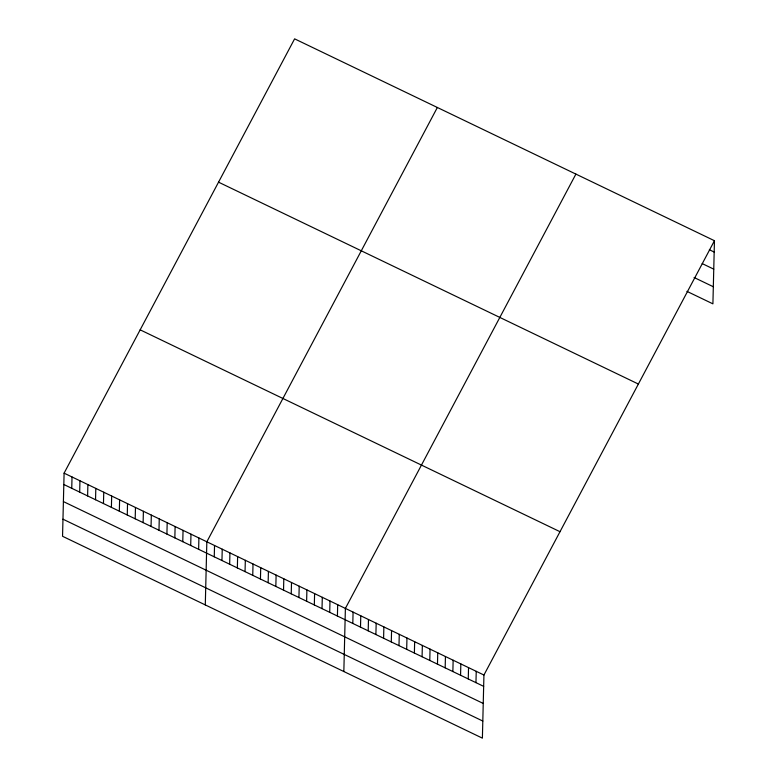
<?xml version="1.0" encoding="UTF-8"?>
<svg xmlns="http://www.w3.org/2000/svg" width="777" height="777" viewBox="0 0 777 777"><rect width="100%" height="100%" fill="white"/><g stroke="black" fill="none" stroke-linecap="round" stroke-linejoin="round"><path stroke-width="1.17" d="M64.093 473.154L62.549 536.285L482.391 738.15L483.935 675.028L714.452 240.715L294.609 38.85L64.093 473.154L483.935 675.028M71.746 488.306L72.028 476.971M79.681 492.113L79.953 480.788M87.607 495.93L87.888 484.595M95.542 499.747L95.814 488.412M103.467 503.554L103.749 492.22M111.402 507.371L111.674 496.037M119.328 511.179L119.609 499.854M127.263 514.996L127.535 503.661M135.188 518.813L135.47 507.478M143.123 522.62L143.395 511.285M151.049 526.437L151.33 515.102M158.984 530.244L159.256 518.91M166.909 534.061L167.191 522.727M174.844 537.878L175.116 526.544M182.77 541.686L183.051 530.351M190.705 545.503L190.977 534.168M198.63 549.31L198.912 537.975M205.293 604.914L206.837 541.792L437.354 107.488M214.258 556.827L214.539 545.493M221.96 560.528L222.232 549.193M229.652 564.228L229.934 552.894M237.354 567.929L237.626 556.594M245.046 571.629L245.328 560.295M252.748 575.33L253.02 563.995M260.441 579.03L260.722 567.696M268.143 582.731L268.415 571.396M275.835 586.431L276.117 575.097M283.537 590.131L283.809 578.797M291.229 593.832L291.511 582.497M298.931 597.532L299.203 586.208M306.624 601.233L306.905 589.908M314.326 604.933L314.598 593.609M322.018 608.644L322.3 597.309M329.71 612.344L329.992 601.009M337.412 616.044L337.684 604.71M343.842 671.532L345.386 608.41L575.903 174.097M352.807 623.445L353.079 612.111M360.499 627.146L360.781 615.811M368.201 630.846L368.473 619.512M375.893 634.547L376.175 623.212M383.595 638.247L383.867 626.913M391.287 641.948L391.569 630.613M398.989 645.648L399.261 634.314M406.682 649.349L406.963 638.014M414.384 653.049L414.656 641.715M422.076 656.75L422.358 645.415M429.778 660.45L430.05 649.116M437.47 664.15L437.752 652.816M445.172 667.851L445.444 656.516M452.865 671.551L453.146 660.217M460.567 675.252L460.839 663.917M468.259 678.952L468.541 667.618M475.961 682.653L476.233 671.318M714.452 240.715L712.907 303.846L686.926 291.356M709.362 249.738L714.17 252.049M702.204 263.588L713.752 269.143M694.084 277.496L713.325 286.752M218.541 182.168L638.373 384.042M140.161 329.837L560.003 531.701M63.821 484.489L483.653 686.353M63.403 501.583L483.236 703.447M62.966 519.191L482.808 721.056"/></g></svg>
